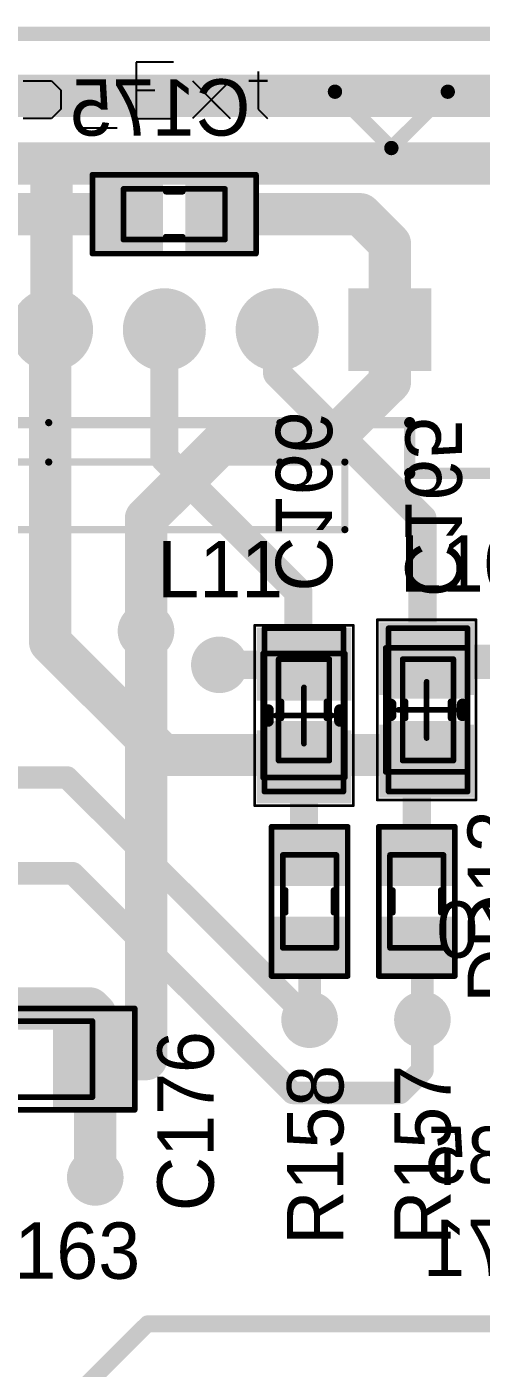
# Model space of a CAD drawing. Header units: millimetres. Extents: x 29 to 180, y 30 to 200.
# Drawn here: x 118.39 to 126.44, y 176.31 to 200.13 of the extents above; entities that cross this region are included whole.
import ezdxf

# ---------------------------------------------------------------- set-up
doc = ezdxf.new("R2010")
doc.units = ezdxf.units.MM
for name, color, linetype in [('BottomLayer', 5, 'Continuous'), ('BottomOverlay', 54, 'Continuous'), ('BottomPaste', 16, 'Continuous'), ('BottomSolder', 6, 'Continuous'), ('Mechanical1', 6, 'Continuous'), ('Mechanical13', 56, 'Continuous'), ('Mechanical15', 56, 'Continuous'), ('MultiLayer', 9, 'Continuous'), ('PadHoleLayer', 156, 'Continuous'), ('TopLayer', 1, 'Continuous'), ('TopOverlay', 2, 'Continuous'), ('TopPaste', 8, 'Continuous'), ('TopSolder', 216, 'Continuous'), ('ViaHoleLayer', 16, 'Continuous')]:
    doc.layers.add(name, color=color, linetype=linetype)

# ---------------------------------------------------------------- blocks, each defined once
blk = doc.blocks.new('SMD_C_0603_B_129')
at = {"layer": 'BottomLayer'}
for points in [[(-1.3, 0.55), (-1.3, -0.55), (-0.3, 0.55), (-0.3, -0.55)], [(0.3, 0.55), (0.3, -0.55), (1.3, 0.55), (1.3, -0.55)]]:
    blk.add_solid(points, dxfattribs=at)
at = {"layer": 'BottomOverlay', "const_width": 0.1}
for points in [[(1.45, 0.7), (-1.45, 0.7)], [(-1.45, -0.7), (-1.45, 0.7)], [(1.45, -0.7), (1.45, 0.7)], [(0.15, 0.4), (-0.15, 0.4)], [(0.15, -0.4), (-0.15, -0.4)], [(1.45, -0.7), (-1.45, -0.7)]]:
    blk.add_lwpolyline(points, dxfattribs=at)
at = {"layer": 'BottomOverlay', "const_width": 0.05}
for points in [[(-1.475, 0.7, 1), (-1.425, 0.7, 1)], [(-1.475, 0.7, 1), (-1.425, 0.7, 1)], [(1.425, 0.7, 1), (1.475, 0.7, 1)], [(1.425, 0.7, 1), (1.475, 0.7, 1)], [(-0.175, 0.4, 1), (-0.125, 0.4, 1)], [(0.125, 0.4, 1), (0.175, 0.4, 1)], [(-0.175, -0.4, 1), (-0.125, -0.4, 1)], [(0.125, -0.4, 1), (0.175, -0.4, 1)], [(-1.475, -0.7, 1), (-1.425, -0.7, 1)], [(-1.475, -0.7, 1), (-1.425, -0.7, 1)], [(1.425, -0.7, 1), (1.475, -0.7, 1)], [(1.425, -0.7, 1), (1.475, -0.7, 1)]]:
    blk.add_lwpolyline(points, format="xyb", close=True, dxfattribs=at)
at = {"layer": 'BottomPaste'}
for points in [[(-1.3, 0.55), (-1.3, -0.55), (-0.3, 0.55), (-0.3, -0.55)], [(0.3, 0.55), (0.3, -0.55), (1.3, 0.55), (1.3, -0.55)]]:
    blk.add_solid(points, dxfattribs=at)
at = {"layer": 'BottomSolder'}
for points in [[(-1.402, 0.652), (-1.402, -0.652), (-0.198, 0.652), (-0.198, -0.652)], [(0.198, 0.652), (0.198, -0.652), (1.402, 0.652), (1.402, -0.652)]]:
    blk.add_solid(points, dxfattribs=at)
at = {"layer": 'Mechanical13', "const_width": 0.1}
for points in [[(0.9, 0.45), (-0.9, 0.45)], [(-0.9, -0.45), (-0.9, 0.45)], [(0.9, -0.45), (0.9, 0.45)], [(0.9, -0.45), (-0.9, -0.45)]]:
    blk.add_lwpolyline(points, dxfattribs=at)
at = {"layer": 'Mechanical13', "const_width": 0.05}
for points in [[(-0.925, 0.45, 1), (-0.875, 0.45, 1)], [(-0.925, 0.45, 1), (-0.875, 0.45, 1)], [(0.875, 0.45, 1), (0.925, 0.45, 1)], [(0.875, 0.45, 1), (0.925, 0.45, 1)], [(-0.925, -0.45, 1), (-0.875, -0.45, 1)], [(-0.925, -0.45, 1), (-0.875, -0.45, 1)], [(0.875, -0.45, 1), (0.925, -0.45, 1)], [(0.875, -0.45, 1), (0.925, -0.45, 1)]]:
    blk.add_lwpolyline(points, format="xyb", close=True, dxfattribs=at)
at = {"layer": 'Mechanical15', "const_width": 0.05}
for points in [[(1.45, 0.7), (-1.475, 0.7)], [(-1.475, -0.7), (-1.475, 0.7)], [(1.45, -0.7), (1.45, 0.7)], [(1.45, -0.7), (-1.475, -0.7)]]:
    blk.add_lwpolyline(points, dxfattribs=at)
at = {"layer": 'Mechanical15', "const_width": 0.025}
for points in [[(-1.488, 0.7, 1), (-1.463, 0.7, 1)], [(-1.488, 0.7, 1), (-1.463, 0.7, 1)], [(1.438, 0.7, 1), (1.462, 0.7, 1)], [(1.438, 0.7, 1), (1.462, 0.7, 1)], [(-1.488, -0.7, 1), (-1.463, -0.7, 1)], [(-1.488, -0.7, 1), (-1.463, -0.7, 1)], [(1.438, -0.7, 1), (1.462, -0.7, 1)], [(1.438, -0.7, 1), (1.462, -0.7, 1)]]:
    blk.add_lwpolyline(points, format="xyb", close=True, dxfattribs=at)
blk = doc.blocks.new('35362_0550_130')
at = {"layer": 'BottomLayer', "const_width": 0.61}
for points in [[(-8.305, 0, 1), (-7.695, 0, 1)], [(-6.305, 0, 1), (-5.695, 0, 1)], [(-4.304, 0, 1), (-3.695, 0, 1)], [(-2.305, 0, 1), (-1.695, 0, 1)]]:
    blk.add_lwpolyline(points, format="xyb", close=True, dxfattribs=at)
at = {"layer": 'BottomLayer'}
blk.add_solid([(-0.61, -0.61), (0.61, -0.61), (-0.61, 0.61), (0.61, 0.61)], dxfattribs=at)
at = {"layer": 'BottomSolder', "const_width": 0.736}
for points in [[(-8.368, 0, 1), (-7.632, 0, 1)], [(-6.368, 0, 1), (-5.632, 0, 1)], [(-4.368, 0, 1), (-3.632, 0, 1)], [(-2.368, 0, 1), (-1.632, 0, 1)]]:
    blk.add_lwpolyline(points, format="xyb", close=True, dxfattribs=at)
at = {"layer": 'BottomSolder'}
blk.add_solid([(-0.736, -0.736), (0.736, -0.736), (-0.736, 0.736), (0.736, 0.736)], dxfattribs=at)
at = {"layer": 'PadHoleLayer', "const_width": 0.406}
for points in [[(-8.203, 0, 1), (-7.797, 0, 1)], [(-6.203, 0, 1), (-5.797, 0, 1)], [(-4.203, 0, 1), (-3.796, 0, 1)], [(-2.203, 0, 1), (-1.797, 0, 1)], [(-0.203, 0, 1), (0.203, 0, 1)]]:
    blk.add_lwpolyline(points, format="xyb", close=True, dxfattribs=at)
at = {"layer": 'TopLayer', "const_width": 0.61}
for points in [[(-8.305, 0, 1), (-7.695, 0, 1)], [(-6.305, 0, 1), (-5.695, 0, 1)], [(-4.304, 0, 1), (-3.695, 0, 1)], [(-2.305, 0, 1), (-1.695, 0, 1)]]:
    blk.add_lwpolyline(points, format="xyb", close=True, dxfattribs=at)
at = {"layer": 'TopLayer'}
blk.add_solid([(-0.61, -0.61), (0.61, -0.61), (-0.61, 0.61), (0.61, 0.61)], dxfattribs=at)
at = {"layer": 'TopOverlay'}
for points, const_width in [([(-0.975, 4.225), (1.025, 4.225)], 0.254), ([(-0.975, 4.225), (0.025, 3.225)], 0.254), ([(0.025, 3.225), (1.025, 4.225)], 0.254), ([(-10.15, -2.55), (-10.15, 2.95)], 0.2), ([(-10.15, 2.95), (2.15, 2.95)], 0.2), ([(2.15, -2.55), (2.15, 2.95)], 0.2), ([(-8.35, -1.65), (0.35, -1.65)], 0.2), ([(-8.35, -2.55), (-8.35, -1.65)], 0.2), ([(-6.05, -1.65), (-1.95, -1.65)], 0.127), ([(-6.05, -2.35), (-6.05, -1.65)], 0.127), ([(-1.95, -2.35), (-1.95, -1.65)], 0.127), ([(0.35, -2.55), (0.35, -1.65)], 0.2), ([(-7.2, -3.55), (-7.2, -2.35)], 0.127), ([(-7.2, -2.35), (-0.8, -2.35)], 0.127), ([(-6.05, -2.35), (-1.95, -2.35)], 0.127), ([(-0.8, -3.55), (-0.8, -2.35)], 0.127), ([(-10.15, -2.55), (-8.35, -2.55)], 0.2), ([(0.35, -2.55), (2.15, -2.55)], 0.2), ([(-7.2, -3.55), (-0.8, -3.55)], 0.127)]:
    blk.add_lwpolyline(points, dxfattribs=dict(at, const_width=const_width))
for points, const_width in [([(-1.039, 4.225, 1), (-0.912, 4.225, 1)], 0.127), ([(-1.039, 4.225, 1), (-0.912, 4.225, 1)], 0.127), ([(0.961, 4.225, 1), (1.088, 4.225, 1)], 0.127), ([(0.961, 4.225, 1), (1.088, 4.225, 1)], 0.127), ([(-0.039, 3.225, 1), (0.088, 3.225, 1)], 0.127), ([(-0.039, 3.225, 1), (0.088, 3.225, 1)], 0.127), ([(-10.2, 2.95, 1), (-10.1, 2.95, 1)], 0.0999), ([(-10.2, 2.95, 1), (-10.1, 2.95, 1)], 0.0999), ([(2.1, 2.95, 1), (2.2, 2.95, 1)], 0.0999), ([(2.1, 2.95, 1), (2.2, 2.95, 1)], 0.0999), ([(-8.4, -1.65, 1), (-8.3, -1.65, 1)], 0.0999), ([(-8.4, -1.65, 1), (-8.3, -1.65, 1)], 0.0999), ([(-6.082, -1.65, 1), (-6.018, -1.65, 1)], 0.0635), ([(-6.082, -1.65, 1), (-6.018, -1.65, 1)], 0.0635), ([(-1.982, -1.65, 1), (-1.918, -1.65, 1)], 0.0635), ([(-1.982, -1.65, 1), (-1.918, -1.65, 1)], 0.0635), ([(0.3, -1.65, 1), (0.4, -1.65, 1)], 0.0999), ([(0.3, -1.65, 1), (0.4, -1.65, 1)], 0.0999), ([(-7.231, -2.35, 1), (-7.168, -2.35, 1)], 0.0635), ([(-7.231, -2.35, 1), (-7.168, -2.35, 1)], 0.0635), ([(-6.082, -2.35, 1), (-6.018, -2.35, 1)], 0.0635), ([(-6.082, -2.35, 1), (-6.018, -2.35, 1)], 0.0635), ([(-1.982, -2.35, 1), (-1.918, -2.35, 1)], 0.0635), ([(-1.982, -2.35, 1), (-1.918, -2.35, 1)], 0.0635), ([(-0.831, -2.35, 1), (-0.768, -2.35, 1)], 0.0635), ([(-0.831, -2.35, 1), (-0.768, -2.35, 1)], 0.0635), ([(-10.2, -2.55, 1), (-10.1, -2.55, 1)], 0.0999), ([(-10.2, -2.55, 1), (-10.1, -2.55, 1)], 0.0999), ([(-8.4, -2.55, 1), (-8.3, -2.55, 1)], 0.0999), ([(-8.4, -2.55, 1), (-8.3, -2.55, 1)], 0.0999), ([(0.3, -2.55, 1), (0.4, -2.55, 1)], 0.0999), ([(0.3, -2.55, 1), (0.4, -2.55, 1)], 0.0999), ([(2.1, -2.55, 1), (2.2, -2.55, 1)], 0.0999), ([(2.1, -2.55, 1), (2.2, -2.55, 1)], 0.0999), ([(-7.231, -3.55, 1), (-7.168, -3.55, 1)], 0.0635), ([(-7.231, -3.55, 1), (-7.168, -3.55, 1)], 0.0635), ([(-0.831, -3.55, 1), (-0.768, -3.55, 1)], 0.0635), ([(-0.831, -3.55, 1), (-0.768, -3.55, 1)], 0.0635)]:
    blk.add_lwpolyline(points, format="xyb", close=True, dxfattribs=dict(at, const_width=const_width))
at = {"layer": 'TopSolder', "const_width": 0.736}
for points in [[(-8.368, 0, 1), (-7.632, 0, 1)], [(-6.368, 0, 1), (-5.632, 0, 1)], [(-4.368, 0, 1), (-3.632, 0, 1)], [(-2.368, 0, 1), (-1.632, 0, 1)]]:
    blk.add_lwpolyline(points, format="xyb", close=True, dxfattribs=at)
at = {"layer": 'TopSolder'}
blk.add_solid([(-0.736, -0.736), (0.736, -0.736), (-0.736, 0.736), (0.736, 0.736)], dxfattribs=at)
blk = doc.blocks.new('SMD_C_0603_B_359')
at = {"layer": 'BottomLayer'}
for points in [[(-1.3, 0.55), (-1.3, -0.55), (-0.3, 0.55), (-0.3, -0.55)], [(0.3, 0.55), (0.3, -0.55), (1.3, 0.55), (1.3, -0.55)]]:
    blk.add_solid(points, dxfattribs=at)
at = {"layer": 'BottomOverlay', "const_width": 0.1}
for points in [[(-1.45, -0.7), (-1.45, 0.7)], [(1.45, 0.7), (-1.45, 0.7)], [(1.45, -0.7), (1.45, 0.7)], [(0.15, 0.4), (-0.15, 0.4)], [(0.15, -0.4), (-0.15, -0.4)], [(1.45, -0.7), (-1.45, -0.7)]]:
    blk.add_lwpolyline(points, dxfattribs=at)
at = {"layer": 'BottomOverlay', "const_width": 0.05}
for points in [[(-1.475, 0.7, 1), (-1.425, 0.7, 1)], [(-1.475, 0.7, 1), (-1.425, 0.7, 1)], [(1.425, 0.7, 1), (1.475, 0.7, 1)], [(1.425, 0.7, 1), (1.475, 0.7, 1)], [(-0.175, 0.4, 1), (-0.125, 0.4, 1)], [(0.125, 0.4, 1), (0.175, 0.4, 1)], [(-0.175, -0.4, 1), (-0.125, -0.4, 1)], [(0.125, -0.4, 1), (0.175, -0.4, 1)], [(-1.475, -0.7, 1), (-1.425, -0.7, 1)], [(-1.475, -0.7, 1), (-1.425, -0.7, 1)], [(1.425, -0.7, 1), (1.475, -0.7, 1)], [(1.425, -0.7, 1), (1.475, -0.7, 1)]]:
    blk.add_lwpolyline(points, format="xyb", close=True, dxfattribs=at)
at = {"layer": 'BottomPaste'}
for points in [[(-1.3, 0.55), (-1.3, -0.55), (-0.3, 0.55), (-0.3, -0.55)], [(0.3, 0.55), (0.3, -0.55), (1.3, 0.55), (1.3, -0.55)]]:
    blk.add_solid(points, dxfattribs=at)
at = {"layer": 'BottomSolder'}
for points in [[(-1.402, 0.652), (-1.402, -0.652), (-0.198, 0.652), (-0.198, -0.652)], [(0.198, 0.652), (0.198, -0.652), (1.402, 0.652), (1.402, -0.652)]]:
    blk.add_solid(points, dxfattribs=at)
at = {"layer": 'Mechanical13', "const_width": 0.1}
for points in [[(-0.9, -0.45), (-0.9, 0.45)], [(0.9, 0.45), (-0.9, 0.45)], [(0.9, -0.45), (0.9, 0.45)], [(0.9, -0.45), (-0.9, -0.45)]]:
    blk.add_lwpolyline(points, dxfattribs=at)
at = {"layer": 'Mechanical13', "const_width": 0.05}
for points in [[(-0.925, 0.45, 1), (-0.875, 0.45, 1)], [(-0.925, 0.45, 1), (-0.875, 0.45, 1)], [(0.875, 0.45, 1), (0.925, 0.45, 1)], [(0.875, 0.45, 1), (0.925, 0.45, 1)], [(-0.925, -0.45, 1), (-0.875, -0.45, 1)], [(-0.925, -0.45, 1), (-0.875, -0.45, 1)], [(0.875, -0.45, 1), (0.925, -0.45, 1)], [(0.875, -0.45, 1), (0.925, -0.45, 1)]]:
    blk.add_lwpolyline(points, format="xyb", close=True, dxfattribs=at)
at = {"layer": 'Mechanical15', "const_width": 0.05}
for points in [[(-1.475, -0.7), (-1.475, 0.7)], [(1.45, 0.7), (-1.475, 0.7)], [(1.45, -0.7), (1.45, 0.7)], [(1.45, -0.7), (-1.475, -0.7)]]:
    blk.add_lwpolyline(points, dxfattribs=at)
at = {"layer": 'Mechanical15', "const_width": 0.025}
for points in [[(-1.488, 0.7, 1), (-1.463, 0.7, 1)], [(-1.488, 0.7, 1), (-1.463, 0.7, 1)], [(1.438, 0.7, 1), (1.462, 0.7, 1)], [(1.438, 0.7, 1), (1.462, 0.7, 1)], [(-1.488, -0.7, 1), (-1.463, -0.7, 1)], [(-1.488, -0.7, 1), (-1.463, -0.7, 1)], [(1.438, -0.7, 1), (1.462, -0.7, 1)], [(1.438, -0.7, 1), (1.462, -0.7, 1)]]:
    blk.add_lwpolyline(points, format="xyb", close=True, dxfattribs=at)
blk = doc.blocks.new('SMD_C_0603_B_365')
at = {"layer": 'BottomLayer'}
for points in [[(-1.3, 0.55), (-1.3, -0.55), (-0.3, 0.55), (-0.3, -0.55)], [(0.3, 0.55), (0.3, -0.55), (1.3, 0.55), (1.3, -0.55)]]:
    blk.add_solid(points, dxfattribs=at)
at = {"layer": 'BottomOverlay', "const_width": 0.1}
for points in [[(-1.45, -0.7), (-1.45, 0.7)], [(-1.45, 0.7), (1.45, 0.7)], [(1.45, -0.7), (1.45, 0.7)], [(-0.15, 0.4), (0.15, 0.4)], [(-0.15, -0.4), (0.15, -0.4)], [(-1.45, -0.7), (1.45, -0.7)]]:
    blk.add_lwpolyline(points, dxfattribs=at)
at = {"layer": 'BottomOverlay', "const_width": 0.05}
for points in [[(-1.475, 0.7, 1), (-1.425, 0.7, 1)], [(-1.475, 0.7, 1), (-1.425, 0.7, 1)], [(1.425, 0.7, 1), (1.475, 0.7, 1)], [(1.425, 0.7, 1), (1.475, 0.7, 1)], [(-0.175, 0.4, 1), (-0.125, 0.4, 1)], [(0.125, 0.4, 1), (0.175, 0.4, 1)], [(-0.175, -0.4, 1), (-0.125, -0.4, 1)], [(0.125, -0.4, 1), (0.175, -0.4, 1)], [(-1.475, -0.7, 1), (-1.425, -0.7, 1)], [(-1.475, -0.7, 1), (-1.425, -0.7, 1)], [(1.425, -0.7, 1), (1.475, -0.7, 1)], [(1.425, -0.7, 1), (1.475, -0.7, 1)]]:
    blk.add_lwpolyline(points, format="xyb", close=True, dxfattribs=at)
at = {"layer": 'BottomPaste'}
for points in [[(-1.3, 0.55), (-1.3, -0.55), (-0.3, 0.55), (-0.3, -0.55)], [(0.3, 0.55), (0.3, -0.55), (1.3, 0.55), (1.3, -0.55)]]:
    blk.add_solid(points, dxfattribs=at)
at = {"layer": 'BottomSolder'}
for points in [[(-1.402, 0.652), (-1.402, -0.652), (-0.198, 0.652), (-0.198, -0.652)], [(0.198, 0.652), (0.198, -0.652), (1.402, 0.652), (1.402, -0.652)]]:
    blk.add_solid(points, dxfattribs=at)
at = {"layer": 'Mechanical13', "const_width": 0.1}
for points in [[(-0.9, -0.45), (-0.9, 0.45)], [(-0.9, 0.45), (0.9, 0.45)], [(0.9, -0.45), (0.9, 0.45)], [(-0.9, -0.45), (0.9, -0.45)]]:
    blk.add_lwpolyline(points, dxfattribs=at)
at = {"layer": 'Mechanical13', "const_width": 0.05}
for points in [[(-0.925, 0.45, 1), (-0.875, 0.45, 1)], [(-0.925, 0.45, 1), (-0.875, 0.45, 1)], [(0.875, 0.45, 1), (0.925, 0.45, 1)], [(0.875, 0.45, 1), (0.925, 0.45, 1)], [(-0.925, -0.45, 1), (-0.875, -0.45, 1)], [(-0.925, -0.45, 1), (-0.875, -0.45, 1)], [(0.875, -0.45, 1), (0.925, -0.45, 1)], [(0.875, -0.45, 1), (0.925, -0.45, 1)]]:
    blk.add_lwpolyline(points, format="xyb", close=True, dxfattribs=at)
at = {"layer": 'Mechanical15', "const_width": 0.05}
for points in [[(-1.475, -0.7), (-1.475, 0.7)], [(-1.475, 0.7), (1.45, 0.7)], [(1.45, -0.7), (1.45, 0.7)], [(-1.475, -0.7), (1.45, -0.7)]]:
    blk.add_lwpolyline(points, dxfattribs=at)
at = {"layer": 'Mechanical15', "const_width": 0.025}
for points in [[(-1.488, 0.7, 1), (-1.463, 0.7, 1)], [(-1.488, 0.7, 1), (-1.463, 0.7, 1)], [(1.438, 0.7, 1), (1.462, 0.7, 1)], [(1.438, 0.7, 1), (1.462, 0.7, 1)], [(-1.488, -0.7, 1), (-1.463, -0.7, 1)], [(-1.488, -0.7, 1), (-1.463, -0.7, 1)], [(1.438, -0.7, 1), (1.462, -0.7, 1)], [(1.438, -0.7, 1), (1.462, -0.7, 1)]]:
    blk.add_lwpolyline(points, format="xyb", close=True, dxfattribs=at)
blk = doc.blocks.new('SMD_C_0805_366')
at = {"layer": 'Mechanical13', "const_width": 0.1}
for points in [[(-1.05, 0.675), (1.05, 0.675)], [(-1.05, -0.675), (-1.05, 0.675)], [(1.05, -0.675), (1.05, 0.675)], [(-1.05, -0.675), (1.05, -0.675)]]:
    blk.add_lwpolyline(points, dxfattribs=at)
at = {"layer": 'Mechanical13', "const_width": 0.05}
for points in [[(-1.075, 0.675, 1), (-1.025, 0.675, 1)], [(-1.075, 0.675, 1), (-1.025, 0.675, 1)], [(1.025, 0.675, 1), (1.075, 0.675, 1)], [(1.025, 0.675, 1), (1.075, 0.675, 1)], [(-1.075, -0.675, 1), (-1.025, -0.675, 1)], [(-1.075, -0.675, 1), (-1.025, -0.675, 1)], [(1.025, -0.675, 1), (1.075, -0.675, 1)], [(1.025, -0.675, 1), (1.075, -0.675, 1)]]:
    blk.add_lwpolyline(points, format="xyb", close=True, dxfattribs=at)
at = {"layer": 'Mechanical15', "const_width": 0.05}
for points in [[(-1.8, 0.9), (1.825, 0.9)], [(-1.8, -0.9), (-1.8, 0.9)], [(1.825, -0.9), (1.825, 0.9)], [(-1.8, -0.9), (1.825, -0.9)]]:
    blk.add_lwpolyline(points, dxfattribs=at)
at = {"layer": 'Mechanical15', "const_width": 0.025}
for points in [[(-1.812, 0.9, 1), (-1.787, 0.9, 1)], [(-1.812, 0.9, 1), (-1.787, 0.9, 1)], [(1.813, 0.9, 1), (1.837, 0.9, 1)], [(1.813, 0.9, 1), (1.837, 0.9, 1)], [(-1.812, -0.9, 1), (-1.787, -0.9, 1)], [(-1.812, -0.9, 1), (-1.787, -0.9, 1)], [(1.813, -0.9, 1), (1.837, -0.9, 1)], [(1.813, -0.9, 1), (1.837, -0.9, 1)]]:
    blk.add_lwpolyline(points, format="xyb", close=True, dxfattribs=at)
at = {"layer": 'TopLayer'}
for points in [[(-0.45, -0.75), (-0.45, 0.75), (-1.65, -0.75), (-1.65, 0.75)], [(1.65, -0.75), (1.65, 0.75), (0.45, -0.75), (0.45, 0.75)]]:
    blk.add_solid(points, dxfattribs=at)
at = {"layer": 'TopOverlay', "const_width": 0.1}
for points in [[(-1.8, -0.9), (-1.8, 0.9)], [(-1.8, 0.9), (1.8, 0.9)], [(-0.35, 0.675), (0.35, 0.675)], [(1.8, -0.9), (1.8, 0.9)], [(-0.35, -0.675), (0.35, -0.675)], [(-1.8, -0.9), (1.8, -0.9)]]:
    blk.add_lwpolyline(points, dxfattribs=at)
at = {"layer": 'TopOverlay', "const_width": 0.05}
for points in [[(-1.825, 0.9, 1), (-1.775, 0.9, 1)], [(-1.825, 0.9, 1), (-1.775, 0.9, 1)], [(-0.375, 0.675, 1), (-0.325, 0.675, 1)], [(0.325, 0.675, 1), (0.375, 0.675, 1)], [(1.775, 0.9, 1), (1.825, 0.9, 1)], [(1.775, 0.9, 1), (1.825, 0.9, 1)], [(-0.375, -0.675, 1), (-0.325, -0.675, 1)], [(0.325, -0.675, 1), (0.375, -0.675, 1)], [(-1.825, -0.9, 1), (-1.775, -0.9, 1)], [(-1.825, -0.9, 1), (-1.775, -0.9, 1)], [(1.775, -0.9, 1), (1.825, -0.9, 1)], [(1.775, -0.9, 1), (1.825, -0.9, 1)]]:
    blk.add_lwpolyline(points, format="xyb", close=True, dxfattribs=at)
at = {"layer": 'TopPaste'}
for points in [[(-0.45, -0.75), (-0.45, 0.75), (-1.65, -0.75), (-1.65, 0.75)], [(1.65, -0.75), (1.65, 0.75), (0.45, -0.75), (0.45, 0.75)]]:
    blk.add_solid(points, dxfattribs=at)
at = {"layer": 'TopSolder'}
for points in [[(-0.348, -0.852), (-0.348, 0.852), (-1.752, -0.852), (-1.752, 0.852)], [(1.752, -0.852), (1.752, 0.852), (0.348, -0.852), (0.348, 0.852)]]:
    blk.add_solid(points, dxfattribs=at)
blk = doc.blocks.new('SMD_L_L2_W1_25_405')
at = {"layer": 'Mechanical13', "const_width": 0.1}
for points in [[(1.1, 0.725), (-1.1, 0.725)], [(-1.1, -0.725), (-1.1, 0.725)], [(1.1, -0.725), (1.1, 0.725)], [(1.1, -0.725), (-1.1, -0.725)]]:
    blk.add_lwpolyline(points, dxfattribs=at)
at = {"layer": 'Mechanical13', "const_width": 0.05}
for points in [[(-1.125, 0.725, 1), (-1.075, 0.725, 1)], [(-1.125, 0.725, 1), (-1.075, 0.725, 1)], [(1.075, 0.725, 1), (1.125, 0.725, 1)], [(1.075, 0.725, 1), (1.125, 0.725, 1)], [(-1.125, -0.725, 1), (-1.075, -0.725, 1)], [(-1.125, -0.725, 1), (-1.075, -0.725, 1)], [(1.075, -0.725, 1), (1.125, -0.725, 1)], [(1.075, -0.725, 1), (1.125, -0.725, 1)]]:
    blk.add_lwpolyline(points, format="xyb", close=True, dxfattribs=at)
at = {"layer": 'Mechanical15'}
for points, const_width in [([(1.6, 0.875), (-1.6, 0.875)], 0.05), ([(-1.6, -0.875), (-1.6, 0.875)], 0.05), ([(1.6, -0.875), (1.6, 0.875)], 0.05), ([(0, -0.5), (0, 0.5)], 0.1), ([(0.5, 0), (-0.5, 0)], 0.1), ([(1.6, -0.875), (-1.6, -0.875)], 0.05)]:
    blk.add_lwpolyline(points, dxfattribs=dict(at, const_width=const_width))
for points, const_width in [([(-1.612, 0.875, 1), (-1.587, 0.875, 1)], 0.025), ([(-1.612, 0.875, 1), (-1.587, 0.875, 1)], 0.025), ([(1.587, 0.875, 1), (1.612, 0.875, 1)], 0.025), ([(1.587, 0.875, 1), (1.612, 0.875, 1)], 0.025), ([(-0.025, 0.5, 1), (0.025, 0.5, 1)], 0.05), ([(-0.525, 0, 1), (-0.475, 0, 1)], 0.05), ([(0.475, 0, 1), (0.525, 0, 1)], 0.05), ([(-0.025, -0.5, 1), (0.025, -0.5, 1)], 0.05), ([(-1.612, -0.875, 1), (-1.587, -0.875, 1)], 0.025), ([(-1.612, -0.875, 1), (-1.587, -0.875, 1)], 0.025), ([(1.587, -0.875, 1), (1.612, -0.875, 1)], 0.025), ([(1.587, -0.875, 1), (1.612, -0.875, 1)], 0.025)]:
    blk.add_lwpolyline(points, format="xyb", close=True, dxfattribs=dict(at, const_width=const_width))
at = {"layer": 'TopLayer'}
for points in [[(-0.365, -0.735), (-0.365, 0.735), (-1.455, -0.735), (-1.455, 0.735)], [(1.455, -0.735), (1.455, 0.735), (0.365, -0.735), (0.365, 0.735)]]:
    blk.add_solid(points, dxfattribs=at)
at = {"layer": 'TopOverlay', "const_width": 0.2}
for points in [[(0.1, 0.635), (-0.1, 0.635)], [(0.1, -0.635), (-0.1, -0.635)]]:
    blk.add_lwpolyline(points, dxfattribs=at)
at = {"layer": 'TopOverlay', "const_width": 0.1}
for points in [[(-0.15, 0.635, 1), (-0.05, 0.635, 1)], [(0.05, 0.635, 1), (0.15, 0.635, 1)], [(-0.15, -0.635, 1), (-0.05, -0.635, 1)], [(0.05, -0.635, 1), (0.15, -0.635, 1)]]:
    blk.add_lwpolyline(points, format="xyb", close=True, dxfattribs=at)
at = {"layer": 'TopPaste'}
for points in [[(-0.365, -0.735), (-0.365, 0.735), (-1.455, -0.735), (-1.455, 0.735)], [(1.455, -0.735), (1.455, 0.735), (0.365, -0.735), (0.365, 0.735)]]:
    blk.add_solid(points, dxfattribs=at)
at = {"layer": 'TopSolder'}
for points in [[(-0.263, -0.837), (-0.263, 0.837), (-1.557, -0.837), (-1.557, 0.837)], [(1.557, -0.837), (1.557, 0.837), (0.263, -0.837), (0.263, 0.837)]]:
    blk.add_solid(points, dxfattribs=at)
blk = doc.blocks.new('SMD_L_L2_W1_25_415')
at = {"layer": 'Mechanical13', "const_width": 0.1}
for points in [[(1.1, 0.725), (-1.1, 0.725)], [(-1.1, -0.725), (-1.1, 0.725)], [(1.1, -0.725), (1.1, 0.725)], [(1.1, -0.725), (-1.1, -0.725)]]:
    blk.add_lwpolyline(points, dxfattribs=at)
at = {"layer": 'Mechanical13', "const_width": 0.05}
for points in [[(-1.125, 0.725, 1), (-1.075, 0.725, 1)], [(-1.125, 0.725, 1), (-1.075, 0.725, 1)], [(1.075, 0.725, 1), (1.125, 0.725, 1)], [(1.075, 0.725, 1), (1.125, 0.725, 1)], [(-1.125, -0.725, 1), (-1.075, -0.725, 1)], [(-1.125, -0.725, 1), (-1.075, -0.725, 1)], [(1.075, -0.725, 1), (1.125, -0.725, 1)], [(1.075, -0.725, 1), (1.125, -0.725, 1)]]:
    blk.add_lwpolyline(points, format="xyb", close=True, dxfattribs=at)
at = {"layer": 'Mechanical15'}
for points, const_width in [([(1.6, 0.875), (-1.6, 0.875)], 0.05), ([(-1.6, -0.875), (-1.6, 0.875)], 0.05), ([(1.6, -0.875), (1.6, 0.875)], 0.05), ([(0, -0.5), (0, 0.5)], 0.1), ([(0.5, 0), (-0.5, 0)], 0.1), ([(1.6, -0.875), (-1.6, -0.875)], 0.05)]:
    blk.add_lwpolyline(points, dxfattribs=dict(at, const_width=const_width))
for points, const_width in [([(-1.612, 0.875, 1), (-1.587, 0.875, 1)], 0.025), ([(-1.612, 0.875, 1), (-1.587, 0.875, 1)], 0.025), ([(1.587, 0.875, 1), (1.612, 0.875, 1)], 0.025), ([(1.587, 0.875, 1), (1.612, 0.875, 1)], 0.025), ([(-0.025, 0.5, 1), (0.025, 0.5, 1)], 0.05), ([(-0.525, 0, 1), (-0.475, 0, 1)], 0.05), ([(0.475, 0, 1), (0.525, 0, 1)], 0.05), ([(-0.025, -0.5, 1), (0.025, -0.5, 1)], 0.05), ([(-1.612, -0.875, 1), (-1.587, -0.875, 1)], 0.025), ([(-1.612, -0.875, 1), (-1.587, -0.875, 1)], 0.025), ([(1.587, -0.875, 1), (1.612, -0.875, 1)], 0.025), ([(1.587, -0.875, 1), (1.612, -0.875, 1)], 0.025)]:
    blk.add_lwpolyline(points, format="xyb", close=True, dxfattribs=dict(at, const_width=const_width))
at = {"layer": 'TopLayer'}
for points in [[(-0.365, -0.735), (-0.365, 0.735), (-1.455, -0.735), (-1.455, 0.735)], [(1.455, -0.735), (1.455, 0.735), (0.365, -0.735), (0.365, 0.735)]]:
    blk.add_solid(points, dxfattribs=at)
at = {"layer": 'TopOverlay', "const_width": 0.2}
for points in [[(0.1, 0.635), (-0.1, 0.635)], [(0.1, -0.635), (-0.1, -0.635)]]:
    blk.add_lwpolyline(points, dxfattribs=at)
at = {"layer": 'TopOverlay', "const_width": 0.1}
for points in [[(-0.15, 0.635, 1), (-0.05, 0.635, 1)], [(0.05, 0.635, 1), (0.15, 0.635, 1)], [(-0.15, -0.635, 1), (-0.05, -0.635, 1)], [(0.05, -0.635, 1), (0.15, -0.635, 1)]]:
    blk.add_lwpolyline(points, format="xyb", close=True, dxfattribs=at)
at = {"layer": 'TopPaste'}
for points in [[(-0.365, -0.735), (-0.365, 0.735), (-1.455, -0.735), (-1.455, 0.735)], [(1.455, -0.735), (1.455, 0.735), (0.365, -0.735), (0.365, 0.735)]]:
    blk.add_solid(points, dxfattribs=at)
at = {"layer": 'TopSolder'}
for points in [[(-0.263, -0.837), (-0.263, 0.837), (-1.557, -0.837), (-1.557, 0.837)], [(1.557, -0.837), (1.557, 0.837), (0.263, -0.837), (0.263, 0.837)]]:
    blk.add_solid(points, dxfattribs=at)
blk = doc.blocks.new('SMD_R_0603_527')
at = {"layer": 'Mechanical13', "const_width": 0.1}
for points in [[(-0.825, -0.475), (-0.825, 0.475)], [(0.825, 0.475), (-0.825, 0.475)], [(0.825, -0.475), (0.825, 0.475)], [(0.825, -0.475), (-0.825, -0.475)]]:
    blk.add_lwpolyline(points, dxfattribs=at)
at = {"layer": 'Mechanical13', "const_width": 0.05}
for points in [[(-0.85, 0.475, 1), (-0.8, 0.475, 1)], [(-0.85, 0.475, 1), (-0.8, 0.475, 1)], [(0.8, 0.475, 1), (0.85, 0.475, 1)], [(0.8, 0.475, 1), (0.85, 0.475, 1)], [(-0.85, -0.475, 1), (-0.8, -0.475, 1)], [(-0.85, -0.475, 1), (-0.8, -0.475, 1)], [(0.8, -0.475, 1), (0.85, -0.475, 1)], [(0.8, -0.475, 1), (0.85, -0.475, 1)]]:
    blk.add_lwpolyline(points, format="xyb", close=True, dxfattribs=at)
at = {"layer": 'Mechanical15', "const_width": 0.05}
for points in [[(-1.325, -0.675), (-1.325, 0.675)], [(1.325, 0.675), (-1.325, 0.675)], [(1.325, -0.675), (1.325, 0.675)], [(1.325, -0.675), (-1.325, -0.675)]]:
    blk.add_lwpolyline(points, dxfattribs=at)
at = {"layer": 'Mechanical15', "const_width": 0.025}
for points in [[(-1.338, 0.675, 1), (-1.313, 0.675, 1)], [(-1.338, 0.675, 1), (-1.313, 0.675, 1)], [(1.313, 0.675, 1), (1.338, 0.675, 1)], [(1.313, 0.675, 1), (1.338, 0.675, 1)], [(-1.338, -0.675, 1), (-1.313, -0.675, 1)], [(-1.338, -0.675, 1), (-1.313, -0.675, 1)], [(1.313, -0.675, 1), (1.338, -0.675, 1)], [(1.313, -0.675, 1), (1.338, -0.675, 1)]]:
    blk.add_lwpolyline(points, format="xyb", close=True, dxfattribs=at)
at = {"layer": 'TopLayer'}
for points in [[(-0.375, -0.525), (-0.375, 0.525), (-1.175, -0.525), (-1.175, 0.525)], [(1.175, -0.525), (1.175, 0.525), (0.375, -0.525), (0.375, 0.525)]]:
    blk.add_solid(points, dxfattribs=at)
at = {"layer": 'TopOverlay', "const_width": 0.1}
for points in [[(1.325, 0.675), (-1.325, 0.675)], [(-1.325, -0.675), (-1.325, 0.675)], [(1.325, -0.675), (1.325, 0.675)], [(-0.1, 0.425), (-0.2, 0.425)], [(0.1, 0.425), (-0.1, 0.425)], [(0.2, 0.425), (0.1, 0.425)], [(0.2, -0.425), (-0.2, -0.425)], [(1.325, -0.675), (-1.325, -0.675)]]:
    blk.add_lwpolyline(points, dxfattribs=at)
at = {"layer": 'TopOverlay', "const_width": 0.05}
for points in [[(-1.35, 0.675, 1), (-1.3, 0.675, 1)], [(-1.35, 0.675, 1), (-1.3, 0.675, 1)], [(1.3, 0.675, 1), (1.35, 0.675, 1)], [(1.3, 0.675, 1), (1.35, 0.675, 1)], [(-0.225, 0.425, 1), (-0.175, 0.425, 1)], [(-0.125, 0.425, 1), (-0.075, 0.425, 1)], [(-0.125, 0.425, 1), (-0.075, 0.425, 1)], [(0.075, 0.425, 1), (0.125, 0.425, 1)], [(0.075, 0.425, 1), (0.125, 0.425, 1)], [(0.175, 0.425, 1), (0.225, 0.425, 1)], [(-0.225, -0.425, 1), (-0.175, -0.425, 1)], [(0.175, -0.425, 1), (0.225, -0.425, 1)], [(-1.35, -0.675, 1), (-1.3, -0.675, 1)], [(-1.35, -0.675, 1), (-1.3, -0.675, 1)], [(1.3, -0.675, 1), (1.35, -0.675, 1)], [(1.3, -0.675, 1), (1.35, -0.675, 1)]]:
    blk.add_lwpolyline(points, format="xyb", close=True, dxfattribs=at)
at = {"layer": 'TopPaste'}
for points in [[(-0.375, -0.525), (-0.375, 0.525), (-1.175, -0.525), (-1.175, 0.525)], [(1.175, -0.525), (1.175, 0.525), (0.375, -0.525), (0.375, 0.525)]]:
    blk.add_solid(points, dxfattribs=at)
at = {"layer": 'TopSolder'}
for points in [[(-0.273, -0.627), (-0.273, 0.627), (-1.277, -0.627), (-1.277, 0.627)], [(1.277, -0.627), (1.277, 0.627), (0.273, -0.627), (0.273, 0.627)]]:
    blk.add_solid(points, dxfattribs=at)
blk = doc.blocks.new('SMD_R_0603_528')
at = {"layer": 'Mechanical13', "const_width": 0.1}
for points in [[(-0.825, -0.475), (-0.825, 0.475)], [(0.825, 0.475), (-0.825, 0.475)], [(0.825, -0.475), (0.825, 0.475)], [(0.825, -0.475), (-0.825, -0.475)]]:
    blk.add_lwpolyline(points, dxfattribs=at)
at = {"layer": 'Mechanical13', "const_width": 0.05}
for points in [[(-0.85, 0.475, 1), (-0.8, 0.475, 1)], [(-0.85, 0.475, 1), (-0.8, 0.475, 1)], [(0.8, 0.475, 1), (0.85, 0.475, 1)], [(0.8, 0.475, 1), (0.85, 0.475, 1)], [(-0.85, -0.475, 1), (-0.8, -0.475, 1)], [(-0.85, -0.475, 1), (-0.8, -0.475, 1)], [(0.8, -0.475, 1), (0.85, -0.475, 1)], [(0.8, -0.475, 1), (0.85, -0.475, 1)]]:
    blk.add_lwpolyline(points, format="xyb", close=True, dxfattribs=at)
at = {"layer": 'Mechanical15', "const_width": 0.05}
for points in [[(-1.325, -0.675), (-1.325, 0.675)], [(1.325, 0.675), (-1.325, 0.675)], [(1.325, -0.675), (1.325, 0.675)], [(1.325, -0.675), (-1.325, -0.675)]]:
    blk.add_lwpolyline(points, dxfattribs=at)
at = {"layer": 'Mechanical15', "const_width": 0.025}
for points in [[(-1.338, 0.675, 1), (-1.313, 0.675, 1)], [(-1.338, 0.675, 1), (-1.313, 0.675, 1)], [(1.313, 0.675, 1), (1.338, 0.675, 1)], [(1.313, 0.675, 1), (1.338, 0.675, 1)], [(-1.338, -0.675, 1), (-1.313, -0.675, 1)], [(-1.338, -0.675, 1), (-1.313, -0.675, 1)], [(1.313, -0.675, 1), (1.338, -0.675, 1)], [(1.313, -0.675, 1), (1.338, -0.675, 1)]]:
    blk.add_lwpolyline(points, format="xyb", close=True, dxfattribs=at)
at = {"layer": 'TopLayer'}
for points in [[(-0.375, -0.525), (-0.375, 0.525), (-1.175, -0.525), (-1.175, 0.525)], [(1.175, -0.525), (1.175, 0.525), (0.375, -0.525), (0.375, 0.525)]]:
    blk.add_solid(points, dxfattribs=at)
at = {"layer": 'TopOverlay', "const_width": 0.1}
for points in [[(1.325, 0.675), (-1.325, 0.675)], [(-1.325, -0.675), (-1.325, 0.675)], [(1.325, -0.675), (1.325, 0.675)], [(-0.1, 0.425), (-0.2, 0.425)], [(0.1, 0.425), (-0.1, 0.425)], [(0.2, 0.425), (0.1, 0.425)], [(0.2, -0.425), (-0.2, -0.425)], [(1.325, -0.675), (-1.325, -0.675)]]:
    blk.add_lwpolyline(points, dxfattribs=at)
at = {"layer": 'TopOverlay', "const_width": 0.05}
for points in [[(-1.35, 0.675, 1), (-1.3, 0.675, 1)], [(-1.35, 0.675, 1), (-1.3, 0.675, 1)], [(1.3, 0.675, 1), (1.35, 0.675, 1)], [(1.3, 0.675, 1), (1.35, 0.675, 1)], [(-0.225, 0.425, 1), (-0.175, 0.425, 1)], [(-0.125, 0.425, 1), (-0.075, 0.425, 1)], [(-0.125, 0.425, 1), (-0.075, 0.425, 1)], [(0.075, 0.425, 1), (0.125, 0.425, 1)], [(0.075, 0.425, 1), (0.125, 0.425, 1)], [(0.175, 0.425, 1), (0.225, 0.425, 1)], [(-0.225, -0.425, 1), (-0.175, -0.425, 1)], [(0.175, -0.425, 1), (0.225, -0.425, 1)], [(-1.35, -0.675, 1), (-1.3, -0.675, 1)], [(-1.35, -0.675, 1), (-1.3, -0.675, 1)], [(1.3, -0.675, 1), (1.35, -0.675, 1)], [(1.3, -0.675, 1), (1.35, -0.675, 1)]]:
    blk.add_lwpolyline(points, format="xyb", close=True, dxfattribs=at)
at = {"layer": 'TopPaste'}
for points in [[(-0.375, -0.525), (-0.375, 0.525), (-1.175, -0.525), (-1.175, 0.525)], [(1.175, -0.525), (1.175, 0.525), (0.375, -0.525), (0.375, 0.525)]]:
    blk.add_solid(points, dxfattribs=at)
at = {"layer": 'TopSolder'}
for points in [[(-0.273, -0.627), (-0.273, 0.627), (-1.277, -0.627), (-1.277, 0.627)], [(1.277, -0.627), (1.277, 0.627), (0.273, -0.627), (0.273, 0.627)]]:
    blk.add_solid(points, dxfattribs=at)

msp = doc.modelspace()

# ---------------------------------------------------------------- linework, layer by layer
at = {"layer": 'BottomLayer'}
for points, const_width in [([(98.4, 198.9), (128.9, 198.9)], 0.75), ([(117.5, 196.8), (120.2, 196.8)], 0.75), ([(121.8, 196.8), (124.3, 196.8)], 0.75), ([(124.3, 196.8), (124.825, 196.275)], 0.75), ([(124.825, 194.75), (124.825, 196.275)], 0.75), ([(118.8, 194.725), (118.825, 194.75)], 0.75), ([(118.8, 189.2), (118.8, 194.725)], 0.75), ([(124.825, 193.825), (124.825, 194.75)], 0.75), ([(123.8, 192.8), (124.825, 193.825)], 0.75), ([(120.5, 191.4), (121.9, 192.8)], 0.75), ([(121.9, 192.8), (123.8, 192.8)], 0.75), ([(120.5, 189.4), (120.5, 191.4)], 0.75), ([(118.8, 189.2), (120.8, 187.2)], 0.75), ([(121.8, 188.8), (123.3, 188.8)], 0.5), ([(125.5, 188.8), (126.9, 188.8)], 0.5), ([(120.8, 187.2), (123.3, 187.2)], 0.75), ([(123.3, 187.2), (125.5, 187.2)], 0.75), ([(111.3, 186.8), (119.1, 186.8)], 0.4), ([(119.1, 186.8), (123.4, 182.5)], 0.4), ([(110.1, 185.1), (119.2, 185.1)], 0.4), ([(119.2, 185.1), (123.1, 181.2)], 0.4), ([(117.2, 182.7), (119.5, 182.7)], 0.75), ([(119.5, 182.7), (119.6, 182.6)], 0.75), ([(119.6, 179.7), (119.6, 182.6)], 0.75), ([(125.4, 181.6), (125.4, 182.5)], 0.4), ([(125, 181.2), (125.4, 181.6)], 0.4), ([(123.1, 181.2), (125, 181.2)], 0.4)]:
    msp.add_lwpolyline(points, dxfattribs=dict(at, const_width=const_width))
for points, const_width in [([(120.013, 196.8, 1), (120.388, 196.8, 1)], 0.375), ([(121.612, 196.8, 1), (121.988, 196.8, 1)], 0.375), ([(124.113, 196.8, 1), (124.488, 196.8, 1)], 0.375), ([(124.113, 196.8, 1), (124.488, 196.8, 1)], 0.375), ([(124.637, 196.275, 1), (125.012, 196.275, 1)], 0.375), ([(124.637, 196.275, 1), (125.012, 196.275, 1)], 0.375), ([(118.613, 194.725, 1), (118.988, 194.725, 1)], 0.375), ([(118.613, 194.725, 1), (118.988, 194.725, 1)], 0.375), ([(118.637, 194.75, 1), (119.012, 194.75, 1)], 0.375), ([(124.637, 194.75, 1), (125.012, 194.75, 1)], 0.375), ([(124.637, 194.75, 1), (125.012, 194.75, 1)], 0.375), ([(124.637, 193.825, 1), (125.012, 193.825, 1)], 0.375), ([(124.637, 193.825, 1), (125.012, 193.825, 1)], 0.375), ([(121.712, 192.8, 1), (122.088, 192.8, 1)], 0.375), ([(121.712, 192.8, 1), (122.088, 192.8, 1)], 0.375), ([(123.613, 192.8, 1), (123.988, 192.8, 1)], 0.375), ([(123.613, 192.8, 1), (123.988, 192.8, 1)], 0.375), ([(120.312, 191.4, 1), (120.687, 191.4, 1)], 0.375), ([(120.312, 191.4, 1), (120.687, 191.4, 1)], 0.375), ([(120.3, 189.4, 1), (120.7, 189.4, 1)], 0.4), ([(118.613, 189.2, 1), (118.988, 189.2, 1)], 0.375), ([(118.613, 189.2, 1), (118.988, 189.2, 1)], 0.375), ([(120.312, 189.4, 1), (120.687, 189.4, 1)], 0.375), ([(121.6, 188.8, 1), (122, 188.8, 1)], 0.4), ([(121.675, 188.8, 1), (121.925, 188.8, 1)], 0.25), ([(123.175, 188.8, 1), (123.425, 188.8, 1)], 0.25), ([(125.375, 188.8, 1), (125.625, 188.8, 1)], 0.25), ([(120.613, 187.2, 1), (120.988, 187.2, 1)], 0.375), ([(120.613, 187.2, 1), (120.988, 187.2, 1)], 0.375), ([(123.112, 187.2, 1), (123.488, 187.2, 1)], 0.375), ([(123.112, 187.2, 1), (123.488, 187.2, 1)], 0.375), ([(125.313, 187.2, 1), (125.688, 187.2, 1)], 0.375), ([(119, 186.8, 1), (119.2, 186.8, 1)], 0.2), ([(119, 186.8, 1), (119.2, 186.8, 1)], 0.2), ([(119.1, 185.1, 1), (119.3, 185.1, 1)], 0.2), ([(119.1, 185.1, 1), (119.3, 185.1, 1)], 0.2), ([(119.313, 182.7, 1), (119.688, 182.7, 1)], 0.375), ([(119.313, 182.7, 1), (119.688, 182.7, 1)], 0.375), ([(119.413, 182.6, 1), (119.788, 182.6, 1)], 0.375), ([(119.413, 182.6, 1), (119.788, 182.6, 1)], 0.375), ([(123.2, 182.5, 1), (123.6, 182.5, 1)], 0.4), ([(125.2, 182.5, 1), (125.6, 182.5, 1)], 0.4), ([(123.3, 182.5, 1), (123.5, 182.5, 1)], 0.2), ([(125.3, 182.5, 1), (125.5, 182.5, 1)], 0.2), ([(125.3, 181.6, 1), (125.5, 181.6, 1)], 0.2), ([(125.3, 181.6, 1), (125.5, 181.6, 1)], 0.2), ([(123, 181.2, 1), (123.2, 181.2, 1)], 0.2), ([(123, 181.2, 1), (123.2, 181.2, 1)], 0.2), ([(124.9, 181.2, 1), (125.1, 181.2, 1)], 0.2), ([(124.9, 181.2, 1), (125.1, 181.2, 1)], 0.2), ([(119.4, 179.7, 1), (119.8, 179.7, 1)], 0.4), ([(119.413, 179.7, 1), (119.788, 179.7, 1)], 0.375)]:
    msp.add_lwpolyline(points, format="xyb", close=True, dxfattribs=dict(at, const_width=const_width))
at = {"layer": 'BottomSolder', "const_width": 0.502}
for points in [[(120.249, 189.4, 1), (120.751, 189.4, 1)], [(121.549, 188.8, 1), (122.051, 188.8, 1)], [(123.149, 182.5, 1), (123.651, 182.5, 1)], [(125.149, 182.5, 1), (125.651, 182.5, 1)], [(119.349, 179.7, 1), (119.851, 179.7, 1)]]:
    msp.add_lwpolyline(points, format="xyb", close=True, dxfattribs=at)
at = {"layer": 'Mechanical1', "const_width": 0.254}
msp.add_lwpolyline([(30, 200), (180, 200)], dxfattribs=at)
at = {"layer": 'MultiLayer', "const_width": 0.4}
for points in [[(120.3, 189.4, 1), (120.7, 189.4, 1)], [(121.6, 188.8, 1), (122, 188.8, 1)], [(123.2, 182.5, 1), (123.6, 182.5, 1)], [(125.2, 182.5, 1), (125.6, 182.5, 1)], [(119.4, 179.7, 1), (119.8, 179.7, 1)]]:
    msp.add_lwpolyline(points, format="xyb", close=True, dxfattribs=at)
at = {"layer": 'TopLayer'}
for points, const_width in [([(97.3, 198.9), (135.85, 198.9)], 0.75), ([(104.075, 197.7), (145.7, 197.7)], 0.75), ([(118.825, 194.75), (118.825, 197.6)], 0.75), ([(120.825, 192.475), (120.825, 194.75)], 0.5), ([(122.825, 193.975), (122.825, 194.75)], 0.5), ([(122.825, 193.975), (125.4, 191.4)], 0.5), ([(120.825, 192.475), (123.2, 190.1)], 0.5), ([(125.4, 188.985), (125.4, 191.4)], 0.5), ([(123.2, 188.91), (123.2, 190.1)], 0.5), ([(120.5, 181.8), (120.5, 189.4)], 0.75), ([(123.09, 188.8), (123.2, 188.91)], 0.5), ([(123.2, 188.91), (123.3, 188.81)], 0.5), ([(125.4, 188.985), (125.475, 188.91)], 0.5), ([(125.475, 188.91), (126.99, 188.91)], 0.5), ([(121.8, 188.8), (123.09, 188.8)], 0.5), ([(123.3, 185.475), (123.3, 186.99)], 0.5), ([(125.3, 186.915), (125.475, 187.09)], 0.5), ([(125.3, 185.375), (125.3, 186.915)], 0.5), ([(123.3, 185.475), (123.4, 185.375)], 0.5), ([(123.4, 182.5), (123.4, 183.825)], 0.4), ([(125.3, 183.825), (125.4, 183.725)], 0.4), ([(125.4, 182.5), (125.4, 183.725)], 0.4), ([(119.55, 181.8), (119.6, 181.75)], 1), ([(119.55, 181.8), (120.5, 181.8)], 0.75), ([(119.6, 179.7), (119.6, 181.75)], 0.75), ([(118.75, 175.325), (120.525, 177.1)], 0.3), ([(120.525, 177.1), (127, 177.1)], 0.3)]:
    msp.add_lwpolyline(points, dxfattribs=dict(at, const_width=const_width))
for points, const_width in [([(118.637, 197.6, 1), (119.012, 197.6, 1)], 0.375), ([(118.637, 194.75, 1), (119.012, 194.75, 1)], 0.375), ([(120.7, 194.75, 1), (120.95, 194.75, 1)], 0.25), ([(122.7, 194.75, 1), (122.95, 194.75, 1)], 0.25), ([(122.7, 193.975, 1), (122.95, 193.975, 1)], 0.25), ([(122.7, 193.975, 1), (122.95, 193.975, 1)], 0.25), ([(120.7, 192.475, 1), (120.95, 192.475, 1)], 0.25), ([(120.7, 192.475, 1), (120.95, 192.475, 1)], 0.25), ([(125.275, 191.4, 1), (125.525, 191.4, 1)], 0.25), ([(125.275, 191.4, 1), (125.525, 191.4, 1)], 0.25), ([(123.075, 190.1, 1), (123.325, 190.1, 1)], 0.25), ([(123.075, 190.1, 1), (123.325, 190.1, 1)], 0.25), ([(120.3, 189.4, 1), (120.7, 189.4, 1)], 0.4), ([(120.312, 189.4, 1), (120.687, 189.4, 1)], 0.375), ([(121.6, 188.8, 1), (122, 188.8, 1)], 0.4), ([(123.075, 188.91, 1), (123.325, 188.91, 1)], 0.25), ([(123.075, 188.91, 1), (123.325, 188.91, 1)], 0.25), ([(123.075, 188.91, 1), (123.325, 188.91, 1)], 0.25), ([(125.275, 188.985, 1), (125.525, 188.985, 1)], 0.25), ([(125.275, 188.985, 1), (125.525, 188.985, 1)], 0.25), ([(125.35, 188.91, 1), (125.6, 188.91, 1)], 0.25), ([(125.35, 188.91, 1), (125.6, 188.91, 1)], 0.25), ([(121.675, 188.8, 1), (121.925, 188.8, 1)], 0.25), ([(122.965, 188.8, 1), (123.215, 188.8, 1)], 0.25), ([(122.965, 188.8, 1), (123.215, 188.8, 1)], 0.25), ([(123.175, 188.81, 1), (123.425, 188.81, 1)], 0.25), ([(123.175, 186.99, 1), (123.425, 186.99, 1)], 0.25), ([(125.35, 187.09, 1), (125.6, 187.09, 1)], 0.25), ([(125.175, 186.915, 1), (125.425, 186.915, 1)], 0.25), ([(125.175, 186.915, 1), (125.425, 186.915, 1)], 0.25), ([(123.175, 185.475, 1), (123.425, 185.475, 1)], 0.25), ([(123.175, 185.475, 1), (123.425, 185.475, 1)], 0.25), ([(123.275, 185.375, 1), (123.525, 185.375, 1)], 0.25), ([(125.175, 185.375, 1), (125.425, 185.375, 1)], 0.25), ([(123.3, 183.825, 1), (123.5, 183.825, 1)], 0.2), ([(125.2, 183.825, 1), (125.4, 183.825, 1)], 0.2), ([(125.3, 183.725, 1), (125.5, 183.725, 1)], 0.2), ([(125.3, 183.725, 1), (125.5, 183.725, 1)], 0.2), ([(123.2, 182.5, 1), (123.6, 182.5, 1)], 0.4), ([(125.2, 182.5, 1), (125.6, 182.5, 1)], 0.4), ([(123.3, 182.5, 1), (123.5, 182.5, 1)], 0.2), ([(125.3, 182.5, 1), (125.5, 182.5, 1)], 0.2), ([(119.3, 181.8, 1), (119.8, 181.8, 1)], 0.5), ([(119.35, 181.75, 1), (119.85, 181.75, 1)], 0.5), ([(119.363, 181.8, 1), (119.738, 181.8, 1)], 0.375), ([(120.312, 181.8, 1), (120.687, 181.8, 1)], 0.375), ([(120.312, 181.8, 1), (120.687, 181.8, 1)], 0.375), ([(119.413, 181.75, 1), (119.788, 181.75, 1)], 0.375), ([(119.4, 179.7, 1), (119.8, 179.7, 1)], 0.4), ([(119.413, 179.7, 1), (119.788, 179.7, 1)], 0.375), ([(120.45, 177.1, 1), (120.6, 177.1, 1)], 0.15), ([(120.45, 177.1, 1), (120.6, 177.1, 1)], 0.15)]:
    msp.add_lwpolyline(points, format="xyb", close=True, dxfattribs=dict(at, const_width=const_width))
at = {"layer": 'TopOverlay'}
for p, q in [((120.99, 199.5), (120.323, 199.5)), ((120.323, 199.5), (120.323, 198.5)), ((122.489, 199.333), (122.489, 199.166)), ((118.324, 199.166), (118.824, 199.166)), ((118.824, 199.166), (118.99, 199)), ((121.323, 199.166), (121.99, 198.5)), ((121.99, 199.166), (121.323, 198.5)), ((121.656, 198.833), (121.99, 199.166)), ((122.489, 199.166), (122.323, 199.166)), ((122.323, 199.166), (122.656, 199.166)), ((122.656, 199.166), (122.489, 199.166)), ((122.489, 199.166), (122.489, 198.667)), ((118.99, 199), (118.99, 198.667)), ((120.323, 199), (120.657, 199)), ((118.99, 198.667), (118.824, 198.5)), ((121.99, 198.5), (121.656, 198.833)), ((122.489, 198.667), (122.656, 198.5)), ((118.824, 198.5), (118.324, 198.5)), ((120.323, 198.5), (120.99, 198.5)), ((119.324, 198.333), (119.99, 198.333))]:
    msp.add_line(p, q, dxfattribs=at)
at = {"layer": 'TopSolder', "const_width": 0.502}
for points in [[(120.249, 189.4, 1), (120.751, 189.4, 1)], [(121.549, 188.8, 1), (122.051, 188.8, 1)], [(123.149, 182.5, 1), (123.651, 182.5, 1)], [(125.149, 182.5, 1), (125.651, 182.5, 1)], [(119.349, 179.7, 1), (119.851, 179.7, 1)]]:
    msp.add_lwpolyline(points, format="xyb", close=True, dxfattribs=at)
at = {"layer": 'ViaHoleLayer', "const_width": 0.25}
for points in [[(120.375, 189.4, 1), (120.625, 189.4, 1)], [(121.675, 188.8, 1), (121.925, 188.8, 1)], [(123.275, 182.5, 1), (123.525, 182.5, 1)], [(125.275, 182.5, 1), (125.525, 182.5, 1)], [(119.475, 179.7, 1), (119.725, 179.7, 1)]]:
    msp.add_lwpolyline(points, format="xyb", close=True, dxfattribs=at)

# ---------------------------------------------------------------- block references
for name, p, rotation in [('35362_0550_130', (124.825, 194.75), 360), ('SMD_C_0603_B_365', (121, 196.8), 360), ('SMD_L_L2_W1_25_405', (125.475, 188), 270), ('SMD_L_L2_W1_25_415', (123.3, 187.9), 270), ('SMD_C_0603_B_129', (123.3, 188), 270), ('SMD_C_0603_B_359', (125.5, 188), 270), ('SMD_R_0603_528', (123.4, 184.6), 270), ('SMD_R_0603_527', (125.3, 184.6), 270), ('SMD_C_0805_366', (118.5, 181.8), 360)]:
    msp.add_blockref(name, p, dxfattribs=dict(rotation=rotation))

# ---------------------------------------------------------------- texts
at = {"layer": 'BottomOverlay', "text_generation_flag": 2}
for s, p in [('C175', (122.352, 198.196)), ('C70', (128.1, 183.6)), ('C85', (127.9, 179.6)), ('C71', (127.9, 177.95))]:
    msp.add_text(s, height=1, dxfattribs=at).set_placement(p)
for s, p in [('C166', (122.8, 190.1)), ('C165', (125.1, 190))]:
    msp.add_text(s, height=1, rotation=270, dxfattribs=at).set_placement(p)
at = {"layer": 'TopOverlay'}
for s, p in [('L11', (120.7, 190)), ('L10', (125, 190.1)), ('C163', (117.2, 177.9))]:
    msp.add_text(s, height=1, dxfattribs=at).set_placement(p)
for s, p in [('DD13', (127.2, 182.8)), ('C176', (121.7, 179.1)), ('R158', (124, 178.5)), ('R157', (125.9, 178.5))]:
    msp.add_text(s, height=1, rotation=90, dxfattribs=at).set_placement(p)

doc.saveas('drawing.dxf')
